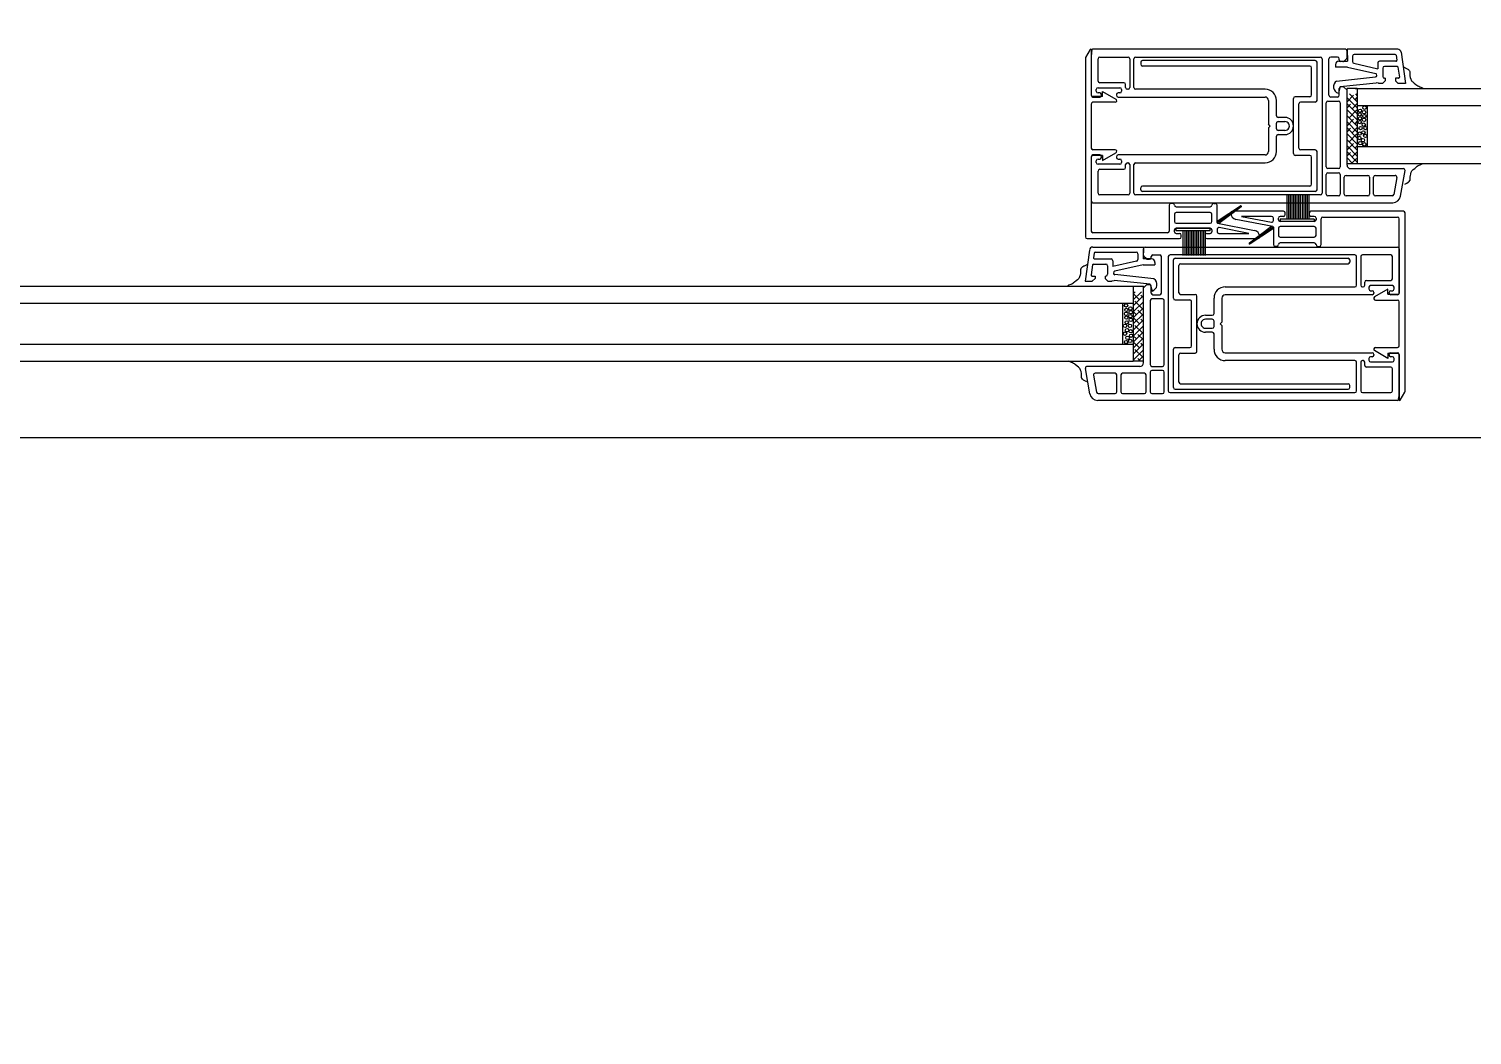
# Model space of a CAD drawing. Header units: millimetres. Extents: x 13515 to 183937, y -33900 to -660.
# Drawn here: x 118526.9 to 118533.52, y -19365.28 to -19360.66 of the extents above; entities that cross this region are included whole.
import ezdxf

# ---------------------------------------------------------------- set-up
doc = ezdxf.new("R2010")
doc.units = ezdxf.units.MM
doc.header["$LTSCALE"] = 100
doc.header["$MEASUREMENT"] = 0
doc.layers.get('0').update_dxf_attribs({"linetype": 'CONTINUOUS'})
for name, color, linetype in [('ELE9', 9, 'CONTINUOUS'), ('WIN-G', 252, 'CONTINUOUS'), ('WIN2', 5, 'CONTINUOUS')]:
    doc.layers.add(name, color=color, linetype=linetype)

# ---------------------------------------------------------------- blocks, each defined once
blk = doc.blocks.new('A$C37502152')
at = {"ltscale": 1000}
blk.add_wipeout([(1400, 246), (0, 246), (0, 0), (1400, 0)], dxfattribs=at)
at = {"layer": 'WIN-G'}
for p, q in [((719.35, 110.2), (719.35, 109.6)), ((770.55, 110.7), (719.85, 110.7)), ((771.05, 99), (771.05, 110.2)), ((768.95, 109.1), (719.85, 109.1)), ((769.45, 100.6), (769.45, 108.6)), ((796.44, 108.81), (797.24, 108.41)), ((797.24, 108.41), (797.27, 108.4)), ((797.27, 108.4), (797.65, 108.18)), ((797.65, 108.18), (797.82, 108.05)), ((797.82, 108.05), (797.98, 107.9)), ((797.98, 107.9), (798.16, 107.66)), ((798.16, 107.66), (798.23, 107.53)), ((798.23, 107.53), (798.27, 107.39)), ((798.27, 107.39), (798.29, 107.24)), ((798.29, 107.08), (798.27, 106.77)), ((798.27, 106.77), (798.27, 106.5)), ((798.27, 106.5), (798.3, 106.24)), ((798.29, 107.24), (798.29, 107.08)), ((798.3, 106.24), (798.4, 105.72)), ((782.85, 102.5), (779.85, 102.5)), ((779.85, 80.5), (779.85, 102.5)), ((782.23, 102.5), (1272, 102.5)), ((782.85, 102.5), (782.85, 80.5)), ((798.4, 105.72), (798.54, 105.24)), ((798.54, 105.24), (798.65, 105.01)), ((798.65, 105.01), (798.77, 104.8)), ((798.77, 104.8), (798.94, 104.6)), ((798.94, 104.6), (799.14, 104.42)), ((799.14, 104.42), (799.57, 104.09)), ((799.57, 104.09), (800.06, 103.67)), ((800.06, 103.67), (800.31, 103.47)), ((800.31, 103.47), (800.57, 103.29)), ((800.57, 103.29), (800.86, 103.14)), ((800.86, 103.14), (801.16, 103.01)), ((801.16, 103.01), (801.78, 102.79)), ((801.78, 102.79), (802.12, 102.5)), ((764.15, 83.4), (764.15, 99.6)), ((768.95, 100.1), (764.65, 100.1)), ((765.75, 85), (765.75, 98)), ((770.55, 98.5), (766.25, 98.5)), ((779.85, 98.64), (781.76, 100.55)), ((779.85, 99.8), (782.85, 96.8)), ((779.85, 98.04), (782.85, 95.04)), ((779.85, 96.87), (780.88, 97.89)), ((780.52, 100.9), (782.85, 98.57)), ((781.32, 96.57), (782.85, 98.1)), ((782.2, 99.22), (782.85, 99.87)), ((782.29, 100.9), (782.85, 100.34)), ((782.85, 97.5), (1272, 97.5)), ((785.85, 85.5), (785.85, 97.5)), ((779.85, 96.27), (782.85, 93.27)), ((779.85, 95.1), (779.99, 95.24)), ((779.85, 94.5), (782.85, 91.5)), ((779.85, 91.57), (781.76, 93.47)), ((780.44, 93.92), (782.64, 96.13)), ((779.85, 92.73), (782.85, 89.73)), ((779.85, 90.96), (782.85, 87.96)), ((779.85, 89.8), (780.88, 90.82)), ((779.85, 89.2), (782.85, 86.2)), ((780.44, 86.85), (782.64, 89.06)), ((781.32, 89.5), (782.85, 91.03)), ((782.2, 92.15), (782.85, 92.8)), ((779.85, 88.03), (779.99, 88.17)), ((779.85, 87.43), (782.85, 84.43)), ((779.85, 84.49), (781.76, 86.4)), ((779.85, 85.66), (782.85, 82.66)), ((782.2, 85.08), (782.85, 85.73)), ((782.85, 85.5), (1272, 85.5)), ((768.95, 82.9), (764.65, 82.9)), ((770.55, 84.5), (766.25, 84.5)), ((769.45, 74.4), (769.45, 82.4)), ((771.05, 72.8), (771.05, 84)), ((779.85, 83.89), (782.85, 80.89)), ((779.85, 82.73), (780.88, 83.75)), ((779.85, 82.13), (781.48, 80.5)), ((779.85, 80.96), (779.99, 81.1)), ((779.85, 80.5), (782.85, 80.5)), ((781.16, 80.5), (782.64, 81.98)), ((781.32, 82.43), (782.85, 83.96)), ((782.23, 80.5), (1272, 80.5)), ((801.89, 80.38), (802.23, 80.5)), ((798.38, 76.67), (798.41, 76.93)), ((798.38, 76.4), (798.38, 76.67)), ((798.4, 76.08), (798.38, 76.4)), ((798.41, 76.93), (798.51, 77.45)), ((798.51, 77.45), (798.65, 77.93)), ((798.65, 77.93), (798.75, 78.16)), ((798.75, 78.16), (798.88, 78.37)), ((798.88, 78.37), (799.05, 78.57)), ((799.05, 78.57), (799.25, 78.74)), ((799.25, 78.74), (799.68, 79.08)), ((799.68, 79.08), (800.17, 79.5)), ((800.17, 79.5), (800.42, 79.7)), ((800.42, 79.7), (800.68, 79.88)), ((800.68, 79.88), (800.96, 80.03)), ((800.96, 80.03), (801.27, 80.16)), ((801.27, 80.16), (801.89, 80.38)), ((719.35, 72.8), (719.35, 73.4)), ((768.95, 73.9), (719.85, 73.9)), ((770.55, 72.3), (719.85, 72.3)), ((796.79, 74.48), (797.35, 74.75)), ((797.35, 74.75), (797.38, 74.77)), ((797.38, 74.77), (797.76, 74.99)), ((797.76, 74.99), (797.93, 75.12)), ((797.93, 75.12), (798.09, 75.27)), ((798.09, 75.27), (798.27, 75.51)), ((798.27, 75.51), (798.34, 75.64)), ((798.34, 75.64), (798.38, 75.77)), ((798.38, 75.77), (798.4, 75.93)), ((798.4, 75.93), (798.4, 76.08)), ((703.56, 50.81), (702.76, 50.41)), ((728.95, 41), (728.95, 52.2)), ((729.45, 52.7), (780.15, 52.7)), ((731.05, 51.1), (780.15, 51.1)), ((780.65, 52.2), (780.65, 51.6)), ((701.06, 46.6), (700.86, 46.42)), ((701.23, 46.8), (701.06, 46.6)), ((701.36, 47.01), (701.23, 46.8)), ((701.46, 47.24), (701.36, 47.01)), ((701.61, 47.72), (701.46, 47.24)), ((701.71, 48.24), (701.61, 47.72)), ((701.73, 49.39), (701.71, 49.24)), ((701.71, 49.24), (701.71, 49.08)), ((701.71, 49.08), (701.73, 48.77)), ((701.73, 48.5), (701.71, 48.24)), ((701.77, 49.53), (701.73, 49.39)), ((701.73, 48.77), (701.73, 48.5)), ((701.84, 49.66), (701.77, 49.53)), ((702.02, 49.9), (701.84, 49.66)), ((702.18, 50.05), (702.02, 49.9)), ((702.36, 50.18), (702.18, 50.05)), ((702.73, 50.4), (702.36, 50.18)), ((702.76, 50.41), (702.73, 50.4)), ((730.55, 42.6), (730.55, 50.6)), ((127.38, 44.5), (717.15, 44.5)), ((698.22, 44.79), (697.88, 44.5)), ((698.85, 45.01), (698.22, 44.79)), ((699.15, 45.14), (698.85, 45.01)), ((699.43, 45.29), (699.15, 45.14)), ((699.69, 45.47), (699.43, 45.29)), ((699.94, 45.67), (699.69, 45.47)), ((700.44, 46.09), (699.94, 45.67)), ((700.86, 46.42), (700.44, 46.09)), ((717.15, 44.5), (720.15, 44.5)), ((717.15, 44.5), (717.15, 22.5)), ((719.55, 42.9), (717.15, 40.5)), ((717.78, 42.9), (717.15, 42.27)), ((718.96, 40.55), (717.15, 42.36)), ((720.15, 22.5), (720.15, 44.5)), ((720.15, 42.89), (720.15, 42.9)), ((128, 39.5), (717.15, 39.5)), ((714.15, 27.5), (714.15, 39.5)), ((720.15, 41.74), (717.15, 38.74)), ((720.15, 39.97), (717.15, 36.97)), ((717.2, 38.78), (717.15, 38.82)), ((720.15, 38.2), (717.15, 35.2)), ((719.85, 37.9), (717.64, 40.11)), ((720.15, 41.13), (719.41, 41.87)), ((729.45, 40.5), (733.75, 40.5)), ((731.05, 42.1), (735.35, 42.1)), ((734.25, 27), (734.25, 40)), ((735.85, 25.4), (735.85, 41.6)), ((718.08, 36.13), (717.15, 37.06)), ((720.15, 36.43), (717.15, 33.43)), ((718.96, 33.48), (717.15, 35.29)), ((720.15, 34.66), (717.15, 31.66)), ((720.15, 35.82), (718.52, 37.45)), ((720.15, 34.06), (719.41, 34.8)), ((720.15, 32.9), (717.15, 29.9)), ((717.2, 31.71), (717.15, 31.75)), ((720.15, 31.13), (717.15, 28.13)), ((718.08, 29.06), (717.15, 29.98)), ((719.85, 30.82), (717.64, 33.03)), ((720.15, 28.75), (718.52, 30.38)), ((128, 27.5), (717.15, 27.5)), ((720.15, 29.36), (717.15, 26.36)), ((718.96, 26.4), (717.15, 28.22)), ((720.15, 27.59), (717.15, 24.59)), ((720.15, 25.83), (717.15, 22.83)), ((719.85, 23.75), (717.64, 25.96)), ((720.15, 26.98), (719.41, 27.73)), ((728.95, 14.8), (728.95, 26)), ((729.45, 26.5), (733.75, 26.5)), ((127.38, 22.5), (717.15, 22.5)), ((698.47, 22.38), (698.13, 22.5)), ((699.09, 22.16), (698.47, 22.38)), ((699.4, 22.03), (699.09, 22.16)), ((699.68, 21.88), (699.4, 22.03)), ((699.94, 21.7), (699.68, 21.88)), ((700.19, 21.5), (699.94, 21.7)), ((700.69, 21.08), (700.19, 21.5)), ((717.2, 24.64), (717.15, 24.68)), ((717.56, 22.5), (717.15, 22.91)), ((720.15, 22.5), (717.15, 22.5)), ((719.33, 22.5), (718.52, 23.31)), ((720.15, 24.06), (718.59, 22.5)), ((730.55, 16.4), (730.55, 24.4)), ((731.05, 24.9), (735.35, 24.9)), ((701.11, 20.75), (700.69, 21.08)), ((701.31, 20.57), (701.11, 20.75)), ((701.48, 20.37), (701.31, 20.57)), ((701.61, 20.16), (701.48, 20.37)), ((701.71, 19.93), (701.61, 20.16)), ((701.86, 19.45), (701.71, 19.93)), ((701.96, 18.93), (701.86, 19.45)), ((701.98, 18.67), (701.96, 18.93)), ((701.96, 18.08), (701.98, 18.4)), ((701.96, 17.93), (701.96, 18.08)), ((701.98, 17.77), (701.96, 17.93)), ((701.98, 18.4), (701.98, 18.67)), ((702.02, 17.64), (701.98, 17.77)), ((702.09, 17.51), (702.02, 17.64)), ((702.27, 17.27), (702.09, 17.51)), ((702.43, 17.12), (702.27, 17.27)), ((702.61, 16.99), (702.43, 17.12)), ((702.98, 16.77), (702.61, 16.99)), ((703.01, 16.75), (702.98, 16.77)), ((703.57, 16.48), (703.01, 16.75)), ((729.45, 14.3), (780.15, 14.3)), ((731.05, 15.9), (780.15, 15.9)), ((780.65, 14.8), (780.65, 15.4)), ((1336, 0), (64, 0))]:
    blk.add_line(p, q, dxfattribs=at)
for centre in [(784.96, 96.88), (783.57, 94.89), (783.57, 92.64), (783.65, 95.97), (783.65, 93.73), (784.82, 95.56), (784.82, 93.31), (784.92, 94.42), (783.57, 89.29), (783.82, 90.88), (784.66, 89.63), (784.74, 91.89), (785.22, 88.6), (785.24, 90.88), (783.45, 87.98), (783.72, 86.47), (784.51, 87.36), (784.92, 86.12), (715.04, 38.88), (716.35, 37.97), (715.09, 36.42), (715.18, 37.56), (715.18, 35.31), (715.26, 33.89), (716.35, 35.73), (716.44, 36.89), (716.44, 34.64), (714.76, 32.88), (715.35, 31.63), (716.19, 32.88)]:
    blk.add_circle(centre, 0.5, dxfattribs=at)
for centre, start, end in [((719.85, 110.2), 90, 180), ((770.55, 110.2), 0, 90), ((719.85, 109.6), 180, 270), ((768.95, 108.6), 0, 90), ((764.65, 99.6), 90, 180), ((766.25, 98), 90, 180), ((768.95, 100.6), 270, 0), ((770.55, 99), 270, 0), ((766.25, 85), 180, 270), ((764.65, 83.4), 180, 270), ((768.95, 82.4), 0, 90), ((770.55, 84), 0, 90), ((719.85, 73.4), 90, 180), ((719.85, 72.8), 180, 270), ((768.95, 74.4), 270, 0), ((770.55, 72.8), 270, 0), ((729.45, 52.2), 90, 180), ((731.05, 50.6), 90, 180), ((780.15, 52.2), 0, 90), ((780.15, 51.6), 270, 0), ((731.05, 42.6), 180, 270), ((729.45, 41), 180, 270), ((733.75, 40), 0, 90), ((735.35, 41.6), 0, 90), ((729.45, 26), 90, 180), ((733.75, 27), 270, 0), ((735.35, 25.4), 270, 0), ((731.05, 24.4), 90, 180), ((729.45, 14.8), 180, 270), ((731.05, 16.4), 180, 270), ((780.15, 15.4), 0, 90), ((780.15, 14.8), 270, 0)]:
    blk.add_arc(centre, 0.5, start, end, dxfattribs=at)
at = {"layer": 'WIN2'}
for p, q in [((703.15, 111.35), (703.15, 59)), ((704.57, 113.94), (703.22, 111.6)), ((704.85, 113.5), (704.85, 100.5)), ((704.85, 111.68), (704.85, 100.65)), ((779.35, 114), (705.35, 114)), ((706.85, 104.7), (706.85, 111.2)), ((707.35, 111.7), (715.65, 111.7)), ((716.15, 111.2), (716.15, 102.8)), ((717.35, 102.8), (717.35, 111.2)), ((717.85, 111.7), (772.05, 111.7)), ((772.55, 111.2), (772.55, 71.8)), ((774.55, 100.5), (774.55, 111.2)), ((777.05, 111.7), (775.05, 111.7)), ((777.46, 110.5), (779.96, 110.5)), ((777.55, 110.9), (777.55, 111.2)), ((778.64, 110.4), (778.05, 110.4)), ((779, 110.55), (779.71, 111.25)), ((794.69, 114), (779.84, 114)), ((779.84, 114), (779.96, 110.5)), ((779.85, 111.61), (779.85, 113.5)), ((781.46, 112), (781.46, 110.39)), ((793.99, 112.5), (781.96, 112.5)), ((794.19, 110.5), (789.33, 110.5)), ((794.29, 112.24), (794.49, 110.84)), ((795.68, 113.13), (796.96, 104)), ((776.46, 109.5), (776.46, 108.8)), ((779.96, 108.8), (776.46, 108.8)), ((776.76, 104.69), (788.19, 105.9)), ((779.96, 108.8), (788.25, 106.88)), ((781.85, 109.9), (788.83, 108.28)), ((788.83, 110), (788.83, 108.28)), ((790.33, 108.5), (790.33, 106)), ((794.49, 109), (790.83, 109)), ((794.78, 108.74), (795.19, 105.84)), ((706.35, 101.7), (706.35, 102.2)), ((706.85, 102.7), (713.25, 102.7)), ((714.45, 104.2), (707.35, 104.2)), ((708.15, 101.65), (712.08, 99.38)), ((708.15, 100.15), (708.15, 101.65)), ((713.75, 102.2), (713.75, 101.7)), ((714.95, 102.8), (714.95, 103.7)), ((715.65, 102.3), (715.45, 102.3)), ((755.85, 102.3), (717.85, 102.3)), ((777.86, 103.1), (777.33, 101.1)), ((777.55, 100.5), (777.55, 102.5)), ((777.86, 103.1), (788.39, 104.21)), ((778.85, 103), (778.05, 103)), ((779.85, 102), (778.85, 103)), ((779.85, 80), (779.85, 102)), ((789.04, 104.05), (788.39, 104.21)), ((790.23, 104), (789.21, 104)), ((791.03, 104.8), (790.23, 104)), ((791.03, 105.5), (790.83, 105.5)), ((791.03, 105.5), (791.03, 104.8)), ((794.89, 105.5), (794.03, 105.5)), ((794.03, 105.5), (794.03, 104.8)), ((794.03, 104.8), (794.83, 104)), ((796.96, 104), (794.83, 104)), ((704.85, 97.95), (704.85, 85.05)), ((708.15, 100.15), (705.35, 100.15)), ((705.35, 100), (707.35, 100)), ((711.83, 98.45), (705.35, 98.45)), ((707.35, 101.2), (706.85, 101.2)), ((707.85, 100.5), (707.85, 100.7)), ((712.25, 100.7), (712.25, 100.5)), ((713.25, 101.2), (712.75, 101.2)), ((712.75, 100), (755.85, 100)), ((756.85, 99), (756.85, 92)), ((759.15, 94.5), (759.15, 99)), ((773.75, 79.5), (773.75, 98.3)), ((774.25, 98.8), (777.35, 98.8)), ((777.05, 100), (775.05, 100)), ((777.85, 98.3), (777.85, 79.5)), ((761.65, 94), (759.65, 94)), ((757.35, 91.5), (756.85, 92)), ((757.35, 91.5), (756.85, 91)), ((756.85, 91), (756.85, 84)), ((759.15, 90.7), (759.15, 92.3)), ((759.65, 92.8), (761.65, 92.8)), ((761.65, 90.2), (759.65, 90.2)), ((759.65, 89), (761.65, 89)), ((759.15, 84), (759.15, 88.5)), ((704.85, 82.5), (704.85, 69.5)), ((704.85, 82.35), (704.85, 60.7)), ((711.83, 84.55), (705.35, 84.55)), ((707.35, 83), (705.35, 83)), ((708.15, 82.85), (705.35, 82.85)), ((706.35, 80.8), (706.35, 81.3)), ((706.85, 81.8), (707.35, 81.8)), ((707.85, 82.3), (707.85, 82.5)), ((708.15, 81.35), (712.08, 83.62)), ((708.15, 82.85), (708.15, 81.35)), ((712.25, 82.5), (712.25, 82.3)), ((755.85, 83), (712.75, 83)), ((712.75, 81.8), (713.25, 81.8)), ((713.75, 81.3), (713.75, 80.8)), ((715.45, 80.7), (715.65, 80.7)), ((717.85, 80.7), (755.85, 80.7)), ((713.25, 80.3), (706.85, 80.3)), ((706.85, 71.8), (706.85, 78.3)), ((707.35, 78.8), (714.45, 78.8)), ((714.95, 79.3), (714.95, 80.2)), ((716.15, 80.2), (716.15, 71.8)), ((717.35, 71.8), (717.35, 80.2)), ((773.75, 71.5), (773.75, 77.3)), ((777.35, 79), (774.25, 79)), ((774.25, 77.8), (777.35, 77.8)), ((777.85, 77.3), (777.85, 71.5)), ((779.05, 71.5), (779.05, 76.5)), ((779.55, 77), (785.95, 77)), ((780.85, 79), (796.35, 79)), ((786.45, 76.5), (786.45, 71.5)), ((787.65, 71.5), (787.65, 76.5)), ((788.15, 77), (793.97, 77)), ((794.46, 76.41), (793.58, 71.41)), ((795.52, 70.9), (796.84, 78.41)), ((705.35, 69), (793.25, 69)), ((715.65, 71.3), (707.35, 71.3)), ((772.05, 71.3), (717.85, 71.3)), ((727.75, 68.3), (727.75, 60.7)), ((728.75, 68.8), (728.25, 68.8)), ((729.75, 67.8), (739.75, 67.8)), ((740.75, 68.8), (741.25, 68.8)), ((741.75, 63.2), (741.75, 68.3)), ((741.75, 63.55), (748.61, 68.1)), ((748.87, 68.02), (741.8, 63.07)), ((748.79, 67.75), (742.3, 62.92)), ((762.25, 64.2), (762.25, 71.5)), ((762.75, 64.2), (762.75, 71.5)), ((763.25, 64.2), (763.25, 71.5)), ((763.75, 64.2), (763.75, 71.5)), ((764.25, 64.2), (764.25, 71.5)), ((764.75, 64.2), (764.75, 71.5)), ((765.25, 64.2), (765.25, 71.5)), ((765.75, 64.2), (765.75, 71.5)), ((766.25, 64.2), (766.25, 71.5)), ((766.75, 64.2), (766.75, 71.5)), ((767.25, 64.2), (767.25, 71.5)), ((767.25, 64.2), (767.25, 71.5)), ((767.75, 64.2), (767.75, 71.5)), ((768.25, 64.2), (768.25, 71.5)), ((768.75, 64.2), (768.75, 71.5)), ((777.35, 71), (774.25, 71)), ((785.95, 71), (779.55, 71)), ((793.09, 71), (788.15, 71)), ((729.25, 65.6), (729.25, 63.5)), ((739.75, 66.1), (729.75, 66.1)), ((740.25, 63.5), (740.25, 65.6)), ((745.75, 65.97), (745.75, 66)), ((761.25, 66.5), (746.25, 66.5)), ((758.09, 62), (747.29, 64.1)), ((748.95, 65), (757.66, 63.31)), ((757.75, 65), (748.95, 65)), ((758.25, 63.8), (758.25, 64.5)), ((759.75, 64), (759.75, 64.5)), ((761.25, 65), (760.25, 65)), ((770.25, 64.2), (760.25, 64.2)), ((760.25, 64.2), (760.25, 63.5)), ((770.25, 63.5), (760.25, 63.5)), ((770.25, 63.5), (760.25, 63.5)), ((761.75, 65.5), (761.75, 66)), ((768.75, 66), (768.75, 65.5)), ((796.35, 66.5), (769.25, 66.5)), ((770.25, 65), (769.25, 65)), ((770.25, 64.2), (770.25, 63.5)), ((770.75, 64.5), (770.75, 64)), ((772.25, 56.7), (772.25, 64.3)), ((772.75, 64.8), (794.65, 64.8)), ((795.15, 42.65), (795.15, 64.3)), ((796.85, 13.66), (796.85, 66)), ((727.25, 60.2), (705.35, 60.2)), ((729.25, 60.5), (729.25, 61)), ((729.75, 63), (739.75, 63)), ((729.75, 61.5), (739.75, 61.5)), ((739.75, 61.5), (729.75, 61.5)), ((729.75, 60.8), (729.75, 61.5)), ((739.75, 60.8), (729.75, 60.8)), ((729.75, 60), (730.75, 60)), ((731.25, 59), (731.25, 59.5)), ((731.75, 60.8), (731.75, 53.5)), ((732.25, 60.8), (732.25, 53.5)), ((732.75, 60.8), (732.75, 53.5)), ((733.25, 60.8), (733.25, 53.5)), ((733.75, 60.8), (733.75, 53.5)), ((734.25, 60.8), (734.25, 53.5)), ((734.75, 60.8), (734.75, 53.5)), ((735.25, 60.8), (735.25, 53.5)), ((735.75, 60.8), (735.75, 53.5)), ((736.25, 60.8), (736.25, 53.5)), ((736.75, 60.8), (736.75, 53.5)), ((736.75, 60.8), (736.75, 53.5)), ((737.25, 60.8), (737.25, 53.5)), ((737.75, 60.8), (737.75, 53.5)), ((738.25, 60.8), (738.25, 53.5)), ((738.25, 59.5), (738.25, 59)), ((738.75, 60), (739.75, 60)), ((739.75, 60.8), (739.75, 61.5)), ((740.25, 61), (740.25, 60.5)), ((741.75, 61.2), (741.75, 60.5)), ((741.91, 63), (752.71, 60.9)), ((742.25, 60), (751.05, 60)), ((751.05, 60), (742.35, 61.69)), ((751.13, 56.98), (758.2, 61.94)), ((751.21, 57.25), (757.71, 62.08)), ((758.25, 61.45), (751.4, 56.9)), ((758.25, 61.81), (758.25, 56.7)), ((759.75, 61.5), (759.75, 59.4)), ((770.25, 62), (760.25, 62)), ((770.75, 59.4), (770.75, 61.5)), ((704.32, 55.13), (703.04, 46)), ((703.65, 58.5), (730.75, 58.5)), ((705.31, 56), (720.16, 56)), ((720.16, 56), (720.04, 52.5)), ((720.15, 53.61), (720.15, 55.5)), ((720.65, 56), (794.65, 56)), ((738.75, 58.5), (753.75, 58.5)), ((754.25, 59.03), (754.25, 59)), ((759.25, 56.2), (758.75, 56.2)), ((760.25, 58.9), (770.25, 58.9)), ((770.25, 57.2), (760.25, 57.2)), ((771.25, 56.2), (771.75, 56.2)), ((795.15, 55.5), (795.15, 42.5)), ((705.71, 54.24), (705.52, 52.84)), ((705.52, 51), (709.17, 51)), ((705.81, 52.5), (710.67, 52.5)), ((706.01, 54.5), (718.04, 54.5)), ((711.17, 52), (711.17, 50.28)), ((718.15, 51.9), (711.17, 50.28)), ((720.04, 50.8), (711.76, 48.88)), ((718.54, 54), (718.54, 52.39)), ((722.54, 52.5), (720.04, 52.5)), ((720.04, 50.8), (723.54, 50.8)), ((721.01, 52.55), (720.3, 53.25)), ((721.36, 52.4), (721.95, 52.4)), ((722.45, 52.9), (722.45, 53.2)), ((722.95, 53.7), (724.95, 53.7)), ((723.54, 51.5), (723.54, 50.8)), ((725.45, 42.5), (725.45, 53.2)), ((727.45, 53.2), (727.45, 13.8)), ((782.15, 53.7), (727.95, 53.7)), ((782.65, 44.8), (782.65, 53.2)), ((783.85, 53.2), (783.85, 44.8)), ((792.65, 53.7), (784.35, 53.7)), ((793.15, 46.7), (793.15, 53.2)), ((705.22, 50.74), (704.81, 47.84)), ((705.11, 47.5), (705.97, 47.5)), ((705.97, 46.8), (705.17, 46)), ((705.97, 47.5), (705.97, 46.8)), ((708.97, 47.5), (709.17, 47.5)), ((708.97, 47.5), (708.97, 46.8)), ((708.97, 46.8), (709.77, 46)), ((709.67, 50.5), (709.67, 48)), ((723.25, 46.69), (711.82, 47.9)), ((703.04, 46), (705.17, 46)), ((709.77, 46), (710.8, 46)), ((710.96, 46.05), (711.61, 46.21)), ((722.14, 45.1), (711.61, 46.21)), ((720.15, 44), (721.15, 45)), ((720.15, 22), (720.15, 44)), ((721.15, 45), (721.95, 45)), ((722.14, 45.1), (722.68, 43.1)), ((722.45, 42.5), (722.45, 44.5)), ((744.15, 44.3), (782.15, 44.3)), ((784.35, 44.3), (784.55, 44.3)), ((785.05, 44.8), (785.05, 45.7)), ((785.55, 46.2), (792.65, 46.2)), ((786.25, 44.2), (786.25, 43.7)), ((793.15, 44.7), (786.75, 44.7)), ((786.75, 43.2), (787.25, 43.2)), ((787.75, 42.7), (787.75, 42.5)), ((791.85, 43.65), (787.93, 41.38)), ((791.85, 42.15), (791.85, 43.65)), ((792.15, 42.5), (792.15, 42.7)), ((792.65, 43.2), (793.15, 43.2)), ((793.65, 43.7), (793.65, 44.2)), ((722.15, 40.3), (722.15, 21.5)), ((725.75, 40.8), (722.65, 40.8)), ((722.95, 42), (724.95, 42)), ((726.25, 21.5), (726.25, 40.3)), ((740.85, 36.5), (740.85, 41)), ((743.15, 41), (743.15, 34)), ((787.25, 42), (744.15, 42)), ((788.18, 40.45), (794.65, 40.45)), ((791.85, 42.15), (794.65, 42.15)), ((794.65, 42), (792.65, 42)), ((795.15, 27.05), (795.15, 39.95)), ((738.35, 36), (740.35, 36)), ((740.35, 34.8), (738.35, 34.8)), ((740.85, 32.7), (740.85, 34.3)), ((742.65, 33.5), (743.15, 34)), ((738.35, 32.2), (740.35, 32.2)), ((740.35, 31), (738.35, 31)), ((740.85, 26), (740.85, 30.5)), ((742.65, 33.5), (743.15, 33)), ((743.15, 33), (743.15, 26)), ((791.85, 23.35), (787.93, 25.62)), ((788.18, 26.55), (794.65, 26.55)), ((744.15, 25), (787.25, 25)), ((782.15, 22.7), (744.15, 22.7)), ((782.65, 13.8), (782.65, 22.2)), ((783.85, 22.2), (783.85, 13.8)), ((784.55, 22.7), (784.35, 22.7)), ((785.05, 21.3), (785.05, 22.2)), ((786.25, 23.3), (786.25, 22.8)), ((787.25, 23.8), (786.75, 23.8)), ((786.75, 22.3), (793.15, 22.3)), ((787.75, 24.5), (787.75, 24.3)), ((791.85, 24.85), (791.85, 23.35)), ((791.85, 24.85), (794.65, 24.85)), ((792.15, 24.3), (792.15, 24.5)), ((792.65, 25), (794.65, 25)), ((793.15, 23.8), (792.65, 23.8)), ((793.65, 22.8), (793.65, 23.3)), ((795.15, 24.5), (795.15, 11.5)), ((795.15, 13.32), (795.15, 24.35)), ((704.48, 12.9), (703.16, 20.41)), ((719.15, 21), (703.65, 21)), ((705.54, 18.41), (706.42, 13.41)), ((711.85, 19), (706.04, 19)), ((712.35, 13.5), (712.35, 18.5)), ((713.55, 18.5), (713.55, 13.5)), ((720.45, 19), (714.05, 19)), ((720.95, 13.5), (720.95, 18.5)), ((722.15, 19.3), (722.15, 13.5)), ((722.65, 21), (725.75, 21)), ((725.75, 19.8), (722.65, 19.8)), ((726.25, 13.5), (726.25, 19.3)), ((792.65, 20.8), (785.55, 20.8)), ((793.15, 13.8), (793.15, 20.3)), ((706.92, 13), (711.85, 13)), ((714.05, 13), (720.45, 13)), ((722.65, 13), (725.75, 13)), ((727.95, 13.3), (782.15, 13.3)), ((784.35, 13.3), (792.65, 13.3)), ((795.43, 11.06), (796.78, 13.41)), ((794.65, 11), (706.75, 11))]:
    blk.add_line(p, q, dxfattribs=at)
for centre in [(714.78, 30.6), (715.49, 29.36), (716.44, 31.29), (716.55, 29.98), (715.08, 28.12), (716.28, 28.47)]:
    blk.add_circle(centre, 0.5, dxfattribs=at)
for centre, radius, start, end in [((703.65, 111.35), 0.5, 150, 180), ((704.75, 113.7), 0.3, 348.3597, 126.4235), ((705.35, 113.5), 0.5, 90, 180), ((714.85, 111.68), 10, 168.7007, 180), ((707.35, 111.2), 0.5, 90, 180), ((715.65, 111.2), 0.5, 0, 90), ((717.85, 111.2), 0.5, 90, 180), ((772.05, 111.2), 0.5, 0, 90), ((775.05, 111.2), 0.5, 90, 180), ((777.46, 109.5), 1, 90, 180), ((777.05, 111.2), 0.5, 0, 90), ((778.05, 110.9), 0.5, 180, 270), ((778.64, 110.9), 0.5, 270, 315), ((779.35, 113.5), 0.5, 0, 90), ((779.35, 111.61), 0.5, 315, 0), ((781.96, 112), 0.5, 90, 180), ((781.96, 110.39), 0.5, 180, 256.9391), ((789.33, 110), 0.5, 90, 180), ((793.99, 112.2), 0.3, 7.4356, 90.1302), ((794.19, 110.8), 0.3, 269.8698, 8.3768), ((794.69, 113), 1, 7.6518, 90), ((788.13, 106.39), 0.5, 276, 76.9391), ((790.83, 108.5), 0.5, 90, 180), ((790.83, 106), 0.5, 180, 270), ((794.49, 108.7), 0.3, 7.6235, 90.1302), ((794.89, 105.8), 0.3, 269.8698, 8.3917), ((706.85, 102.2), 0.5, 90, 180), ((706.85, 101.7), 0.5, 180, 270), ((707.35, 104.7), 0.5, 180, 270), ((713.25, 102.2), 0.5, 0, 90), ((713.25, 101.7), 0.5, 270, 0), ((714.45, 103.7), 0.5, 0, 90), ((715.45, 102.8), 0.5, 180, 270), ((715.65, 102.8), 0.5, 270, 0), ((717.85, 102.8), 0.5, 180, 270), ((755.85, 99), 3.3, 0, 90), ((777.86, 103.03), 2, 123.609, 254.4966), ((778.05, 102.5), 0.5, 90, 180), ((789.21, 104.3), 0.3, 236.8254, 270), ((705.35, 100.65), 0.5, 180, 270), ((705.35, 100.5), 0.5, 180, 270), ((705.35, 97.95), 0.5, 90, 180), ((707.35, 100.7), 0.5, 0, 90), ((707.35, 100.5), 0.5, 270, 0), ((711.83, 98.95), 0.5, 270, 60), ((712.75, 100.7), 0.5, 90, 180), ((712.75, 100.5), 0.5, 180, 270), ((755.85, 99), 1, 0, 90), ((774.25, 98.3), 0.5, 90, 180), ((775.05, 100.5), 0.5, 180, 270), ((777.05, 100.5), 0.5, 270, 0), ((777.35, 98.3), 0.5, 0, 90), ((759.65, 94.5), 0.5, 180, 270), ((761.65, 91.5), 2.5, 270, 90), ((759.65, 92.3), 0.5, 90, 180.0048), ((759.65, 90.7), 0.5, 180, 270), ((759.65, 88.5), 0.5, 90, 180), ((761.65, 91.5), 1.3, 269.9984, 90.0016), ((705.35, 85.05), 0.5, 180, 269.9992), ((705.35, 82.5), 0.5, 90, 180), ((705.35, 82.35), 0.5, 89.9992, 180), ((706.85, 81.3), 0.5, 90, 180), ((706.85, 80.8), 0.5, 180, 270), ((707.35, 82.5), 0.5, 0, 90), ((707.35, 82.3), 0.5, 270, 0), ((711.83, 84.05), 0.5, 300, 89.9992), ((712.75, 82.5), 0.5, 90, 180), ((712.75, 82.3), 0.5, 180, 270), ((713.25, 81.3), 0.5, 0, 90), ((713.25, 80.8), 0.5, 270, 0), ((715.45, 80.2), 0.5, 90, 180), ((715.65, 80.2), 0.5, 0, 90), ((717.85, 80.2), 0.5, 90, 180), ((755.85, 84), 1, 270, 0), ((755.85, 84), 3.3, 270, 0), ((707.35, 78.3), 0.5, 90, 180), ((714.45, 79.3), 0.5, 270, 0), ((774.25, 79.5), 0.5, 180, 270), ((774.25, 77.3), 0.5, 90, 180), ((777.35, 79.5), 0.5, 270, 0), ((777.35, 77.3), 0.5, 0, 90), ((779.55, 76.5), 0.5, 90, 180), ((780.85, 80), 1, 180, 270), ((785.95, 76.5), 0.5, 0, 90), ((788.15, 76.5), 0.5, 90, 180), ((793.97, 76.5), 0.5, 350, 90), ((796.35, 78.5), 0.5, 350, 90), ((705.35, 69.5), 0.5, 180, 270), ((707.35, 71.8), 0.5, 180, 270), ((715.65, 71.8), 0.5, 270, 0), ((717.85, 71.8), 0.5, 180, 270), ((728.25, 68.3), 0.5, 90, 180), ((728.75, 68.3), 0.5, 0, 90), ((729.75, 68.3), 0.5, 180, 270), ((739.75, 68.3), 0.5, 270, 0), ((740.75, 68.3), 0.5, 90, 180), ((741.25, 68.3), 0.5, 0, 90), ((748.69, 67.92), 0.2, 300.1848, 115.8619), ((772.05, 71.8), 0.5, 270, 0), ((774.25, 71.5), 0.5, 180, 270), ((777.35, 71.5), 0.5, 270, 0), ((779.55, 71.5), 0.5, 180, 270), ((785.95, 71.5), 0.5, 270, 0), ((788.15, 71.5), 0.5, 180, 270), ((793.09, 71.5), 0.5, 270, 350), ((793.25, 71.3), 2.3, 270, 350), ((729.75, 65.6), 0.5, 90, 180), ((729.75, 63.5), 0.5, 180, 270), ((739.75, 65.6), 0.5, 0, 90), ((739.75, 63.5), 0.5, 270, 0), ((746.25, 66), 0.5, 90, 180), ((747.65, 65.97), 1.9, 180, 259), ((757.75, 63.8), 0.5, 259, 0), ((757.75, 64.5), 0.5, 0, 90), ((760.25, 64.5), 0.5, 90, 180), ((760.25, 64), 0.5, 180, 270), ((761.25, 66), 0.5, 0, 90), ((761.25, 65.5), 0.5, 270, 0), ((769.25, 66), 0.5, 90, 180), ((769.25, 65.5), 0.5, 180, 270), ((770.25, 64.5), 0.5, 0, 90), ((770.25, 64), 0.5, 270, 0), ((772.75, 64.3), 0.5, 90, 180), ((794.65, 64.3), 0.5, 0, 90), ((796.35, 66), 0.5, 0, 90), ((705.35, 60.7), 0.5, 180, 270), ((727.25, 60.7), 0.5, 270, 0), ((729.75, 61), 0.5, 90, 180), ((729.75, 60.5), 0.5, 180, 270), ((730.75, 59.5), 0.5, 0, 90), ((738.75, 59.5), 0.5, 90, 180), ((739.75, 61), 0.5, 0, 90), ((739.75, 60.5), 0.5, 270, 0), ((741.95, 63.2), 0.2, 180, 259), ((742.25, 61.2), 0.5, 79, 180), ((742.25, 60.5), 0.5, 180, 270), ((752.35, 59.03), 1.9, 0, 79), ((758.05, 61.81), 0.2, 0, 79), ((760.25, 61.5), 0.5, 90, 180), ((760.25, 59.4), 0.5, 180, 270), ((770.25, 61.5), 0.5, 0, 90), ((770.25, 59.4), 0.5, 270, 0), ((703.65, 59), 0.5, 180, 270), ((705.31, 55), 1, 90, 172.3482), ((720.65, 55.5), 0.5, 90, 180), ((730.75, 59), 0.5, 270, 0), ((738.75, 59), 0.5, 180, 270), ((751.31, 57.08), 0.2, 120.1848, 295.8619), ((753.75, 59), 0.5, 270, 0), ((758.75, 56.7), 0.5, 180, 270), ((759.25, 56.7), 0.5, 270, 0), ((760.25, 56.7), 0.5, 90, 180), ((770.25, 56.7), 0.5, 0, 90), ((771.25, 56.7), 0.5, 180, 270), ((771.75, 56.7), 0.5, 270, 0), ((794.65, 55.5), 0.5, 0, 90), ((705.52, 50.7), 0.3, 89.8698, 172.3765), ((705.81, 52.8), 0.3, 171.6232, 270.1302), ((706.01, 54.2), 0.3, 89.8698, 172.5644), ((709.17, 50.5), 0.5, 0, 90), ((710.67, 52), 0.5, 0, 90), ((718.04, 54), 0.5, 0, 90), ((718.04, 52.39), 0.5, 283.0609, 0), ((720.65, 53.61), 0.5, 180, 225), ((721.36, 52.9), 0.5, 225, 270), ((721.95, 52.9), 0.5, 270, 0), ((722.95, 53.2), 0.5, 90, 180), ((722.54, 51.5), 1, 0, 90), ((724.95, 53.2), 0.5, 0, 90), ((727.95, 53.2), 0.5, 90, 180), ((782.15, 53.2), 0.5, 0, 90), ((784.35, 53.2), 0.5, 90, 180), ((792.65, 53.2), 0.5, 0, 90), ((705.11, 47.8), 0.3, 171.6083, 270.1302), ((709.17, 48), 0.5, 270, 0), ((711.87, 48.39), 0.5, 103.0609, 264), ((722.14, 45.03), 2, 285.5034, 56.391), ((792.65, 46.7), 0.5, 270, 0), ((710.8, 46.3), 0.3, 270, 303.1746), ((721.95, 44.5), 0.5, 0, 90), ((722.95, 42.5), 0.5, 180, 270), ((724.95, 42.5), 0.5, 270, 0), ((744.15, 41), 3.3, 90, 180), ((782.15, 44.8), 0.5, 270, 0), ((784.35, 44.8), 0.5, 180, 270), ((784.55, 44.8), 0.5, 270, 0), ((785.55, 45.7), 0.5, 90, 180), ((786.75, 44.2), 0.5, 90, 180), ((786.75, 43.7), 0.5, 180, 270), ((787.25, 42.7), 0.5, 0, 90), ((787.25, 42.5), 0.5, 270, 0), ((792.65, 42.7), 0.5, 90, 180), ((792.65, 42.5), 0.5, 180, 270), ((793.15, 44.2), 0.5, 0, 90), ((793.15, 43.7), 0.5, 270, 0), ((794.65, 42.65), 0.5, 269.9992, 0), ((794.65, 42.5), 0.5, 270, 0), ((722.65, 40.3), 0.5, 90, 180), ((725.75, 40.3), 0.5, 0, 90), ((744.15, 41), 1, 90, 180), ((788.18, 40.95), 0.5, 120, 269.9992), ((794.65, 39.95), 0.5, 0, 89.9992), ((738.35, 33.5), 2.5, 90, 270), ((738.35, 33.5), 1.3, 89.9984, 270.0016), ((740.35, 36.5), 0.5, 270, 0), ((740.35, 34.3), 0.5, 359.9952, 90), ((740.35, 32.7), 0.5, 270, 0), ((740.35, 30.5), 0.5, 0, 90), ((744.15, 26), 3.3, 180, 270), ((744.15, 26), 1, 180, 270), ((788.18, 26.05), 0.5, 90, 240), ((794.65, 27.05), 0.5, 270, 0), ((719.15, 22), 1, 270, 0), ((722.65, 21.5), 0.5, 180, 270), ((725.75, 21.5), 0.5, 270, 0), ((782.15, 22.2), 0.5, 0, 90), ((784.35, 22.2), 0.5, 90, 180), ((784.55, 22.2), 0.5, 0, 90), ((785.55, 21.3), 0.5, 180, 270), ((786.75, 23.3), 0.5, 90, 180), ((786.75, 22.8), 0.5, 180, 270), ((787.25, 24.5), 0.5, 0, 90), ((787.25, 24.3), 0.5, 270, 0), ((792.65, 24.5), 0.5, 90, 180), ((792.65, 24.3), 0.5, 180, 270), ((793.15, 23.3), 0.5, 0, 90), ((793.15, 22.8), 0.5, 270, 0), ((794.65, 24.5), 0.5, 0, 90), ((794.65, 24.35), 0.5, 0, 90), ((703.65, 20.5), 0.5, 90, 190), ((706.04, 18.5), 0.5, 90, 190), ((711.85, 18.5), 0.5, 0, 90), ((714.05, 18.5), 0.5, 90, 180), ((720.45, 18.5), 0.5, 0, 90), ((722.65, 19.3), 0.5, 90, 180), ((725.75, 19.3), 0.5, 0, 90), ((792.65, 20.3), 0.5, 0, 90), ((706.75, 13.3), 2.3, 190, 270), ((706.92, 13.5), 0.5, 190, 270), ((711.85, 13.5), 0.5, 270, 0), ((714.05, 13.5), 0.5, 180, 270), ((720.45, 13.5), 0.5, 270, 0), ((722.65, 13.5), 0.5, 180, 270), ((725.75, 13.5), 0.5, 270, 0), ((727.95, 13.8), 0.5, 180, 270), ((782.15, 13.8), 0.5, 270, 0), ((784.35, 13.8), 0.5, 180, 270), ((792.65, 13.8), 0.5, 270, 0), ((785.15, 13.32), 10, 348.7007, 0), ((796.35, 13.66), 0.5, 330, 0), ((794.65, 11.5), 0.5, 270, 0), ((795.25, 11.3), 0.3, 168.3597, 306.4235)]:
    blk.add_arc(centre, radius, start, end, dxfattribs=at)
blk = doc.blocks.new('FGHJ')
at = {"layer": 'ELE9', "ltscale": 0.1}
for points in [[(37030999.07, 67646.34), (37004299.07, 67646.34, 0.414214), (36980799.07, 44146.34), (36980799.07, 24146.34)], [(37030999.07, 67346.34), (37004299.07, 67346.34, 0.414214), (36981099.07, 44146.34), (36981099.07, 24146.34)]]:
    blk.add_lwpolyline(points, format="xyb", dxfattribs=at)
blk.add_blockref('A$C37502152', (36991624.07, 56846.34), dxfattribs=at)
blk.add_lwpolyline([(36994374.07, 56846.34), (36968299.07, 56846.34), (36968299.07, 37470.96), (36980799.07, 37470.96), (36980799.07, 42870.96), (36980899.07, 42870.96, -0.414214), (36983699.07, 40070.96), (36983699.07, 26146.34)], format="xyb", dxfattribs=at)

msp = doc.modelspace()

# ---------------------------------------------------------------- block references
at = {"xscale": 0.01565102769230769, "yscale": 0.01565102769230769, "zscale": 0.01565102769230769}
msp.add_blockref('FGHJ', (-460436.1937, -20252.2424), dxfattribs=at)

doc.saveas('drawing.dxf')
